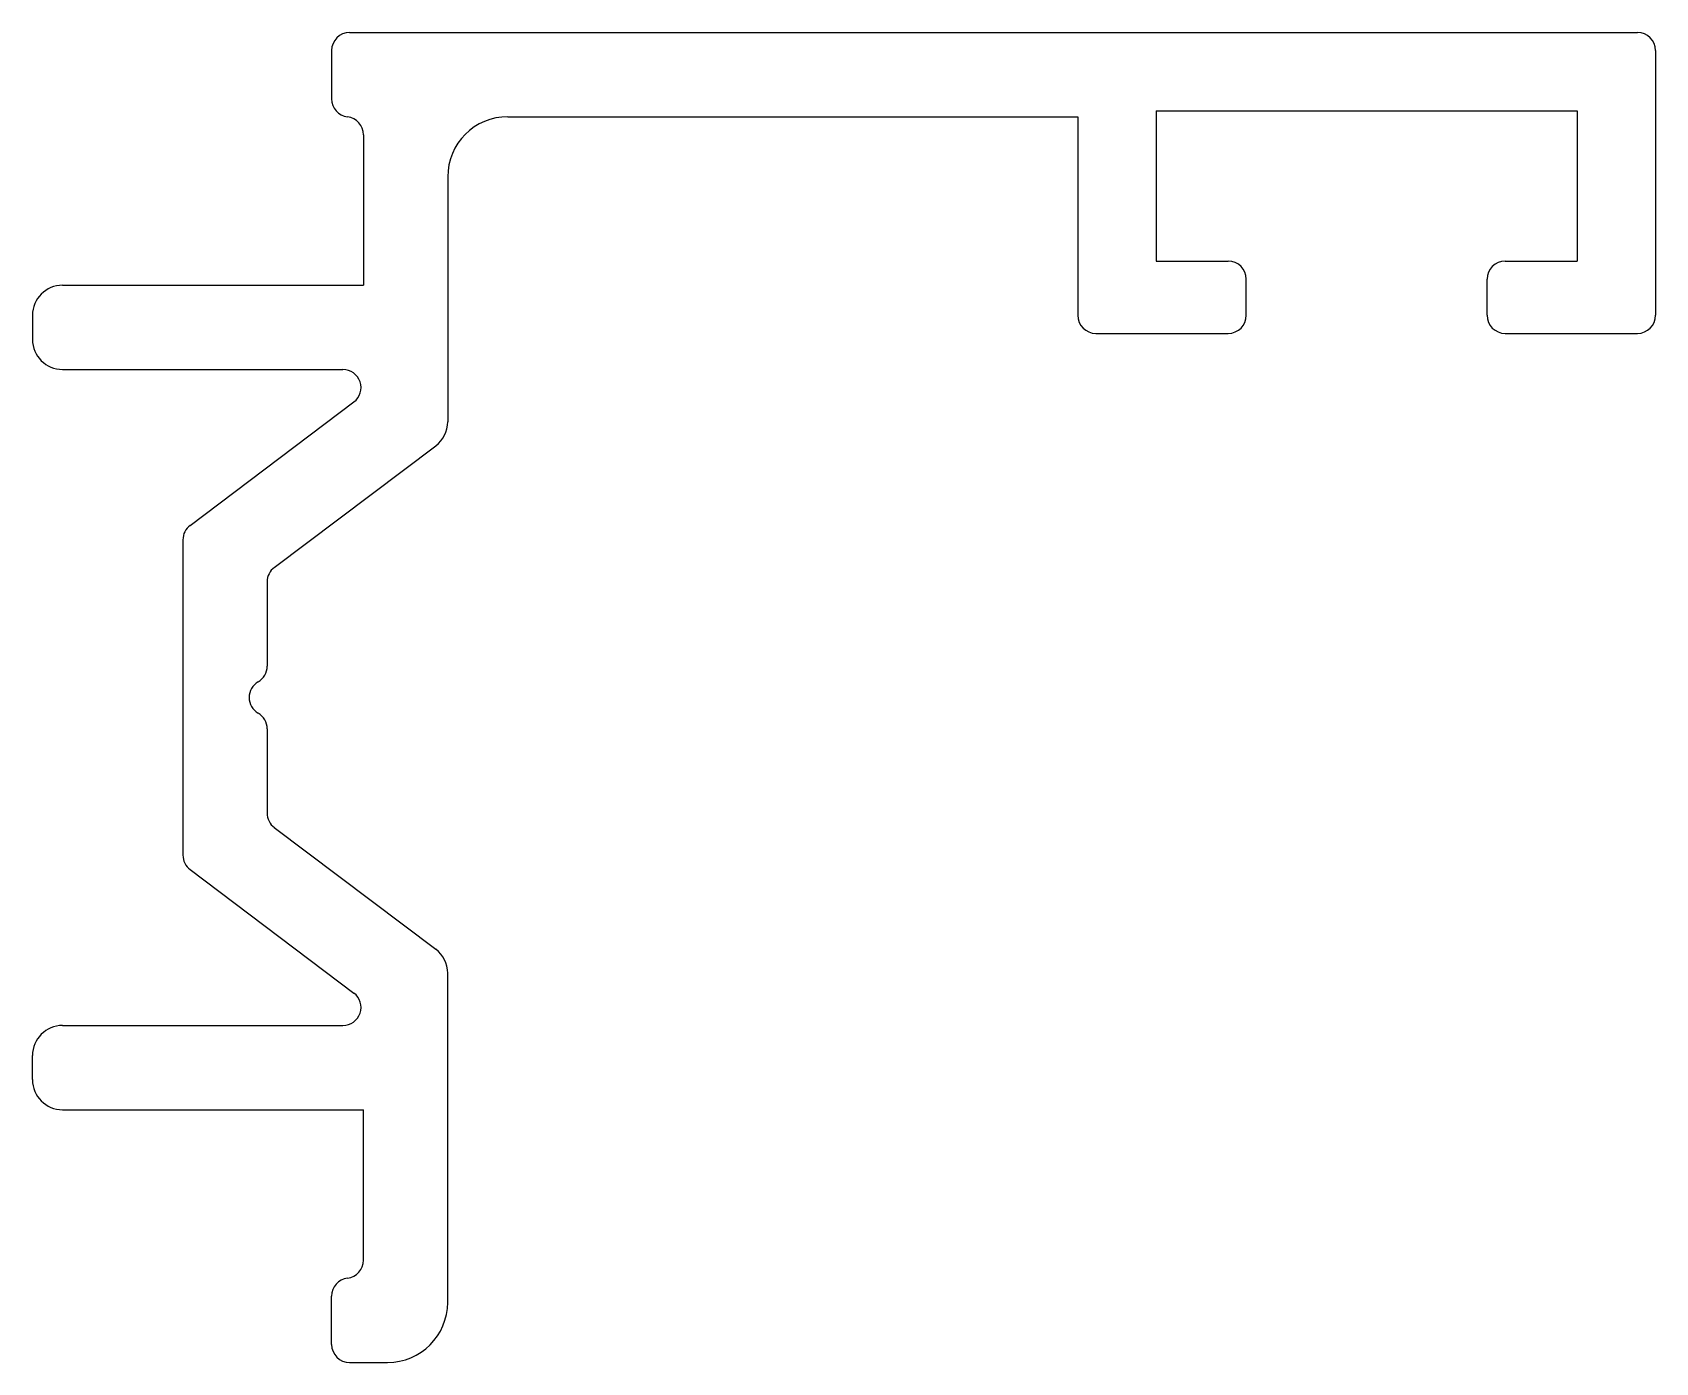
# Model space of a CAD drawing. Extents: x 62.6 to 89.5, y 25.5 to 47.6.
import ezdxf

# ---------------------------------------------------------------- set-up
doc = ezdxf.new("R2010")
doc.units = 0
doc.layers.get('0').update_dxf_attribs({"linetype": 'CONTINUOUS'})

msp = doc.modelspace()

# ---------------------------------------------------------------- linework, layer by layer
at = {"color": 0}
for p, q in [((67.833, 47.568), (89.233, 47.568)), ((67.533, 47.268), (67.533, 46.464)), ((89.533, 47.268), (89.533, 42.868)), ((70.462, 46.168), (79.933, 46.168)), ((79.933, 46.168), (79.933, 42.868)), ((81.233, 46.268), (81.233, 43.768)), ((81.233, 46.268), (88.233, 46.268)), ((88.233, 46.268), (88.233, 43.768)), ((68.062, 45.868), (68.062, 43.368)), ((69.462, 45.168), (69.462, 41.099)), ((81.233, 43.768), (82.433, 43.768)), ((87.033, 43.768), (88.233, 43.768)), ((82.733, 42.868), (82.733, 43.468)), ((86.733, 42.868), (86.733, 43.468)), ((63.062, 43.368), (68.062, 43.368)), ((62.562, 42.868), (62.562, 42.468)), ((80.233, 42.568), (82.433, 42.568)), ((87.033, 42.568), (89.233, 42.568)), ((63.062, 41.968), (67.722, 41.968)), ((65.181, 39.378), (67.903, 41.428)), ((66.581, 38.68), (69.263, 40.7)), ((65.062, 39.138), (65.062, 33.898)), ((66.462, 38.44), (66.462, 37.037)), ((66.462, 35.998), (66.462, 34.596)), ((66.581, 34.356), (69.263, 32.336)), ((65.181, 33.658), (67.903, 31.607)), ((69.462, 26.468), (69.462, 31.936)), ((63.062, 31.068), (67.722, 31.068)), ((62.562, 30.168), (62.562, 30.568)), ((63.062, 29.668), (68.062, 29.668)), ((68.062, 27.168), (68.062, 29.668)), ((67.533, 25.768), (67.533, 26.572)), ((67.833, 25.468), (68.462, 25.468))]:
    msp.add_line(p, q, dxfattribs=at)
for centre, radius, start, end in [((67.833, 47.268), 0.3, 90, 180), ((89.233, 47.268), 0.3, 0, 90), ((67.833, 46.464), 0.3, 180, 263.2119), ((67.762, 45.868), 0.3, 0, 83.2119), ((70.462, 45.168), 1, 90, 180), ((82.433, 43.468), 0.3, 0, 90), ((87.033, 43.468), 0.3, 90, 180), ((63.062, 42.868), 0.5, 90, 180), ((80.233, 42.868), 0.3, 180, 270), ((82.433, 42.868), 0.3, 270, 0), ((87.033, 42.868), 0.3, 180, 270), ((89.233, 42.868), 0.3, 270, 0), ((63.062, 42.468), 0.5, 180, 270), ((67.722, 41.668), 0.3, 307, 90), ((68.962, 41.099), 0.5, 307, 0), ((65.362, 39.138), 0.3, 127, 180), ((66.762, 38.44), 0.3, 127, 180), ((66.162, 37.037), 0.3, 300, 0), ((66.462, 36.518), 0.3, 120, 240), ((66.162, 35.998), 0.3, 0, 60), ((66.762, 34.596), 0.3, 180, 233), ((65.362, 33.898), 0.3, 180, 233), ((68.962, 31.936), 0.5, 0, 53), ((67.722, 31.368), 0.3, 270, 53), ((63.062, 30.568), 0.5, 90, 180), ((63.062, 30.168), 0.5, 180, 270), ((67.762, 27.168), 0.3, 276.7881, 0), ((67.833, 26.572), 0.3, 96.7881, 180), ((68.462, 26.468), 1, 270, 0), ((67.833, 25.768), 0.3, 180, 270)]:
    msp.add_arc(centre, radius, start, end, dxfattribs=at)

doc.saveas('drawing.dxf')
